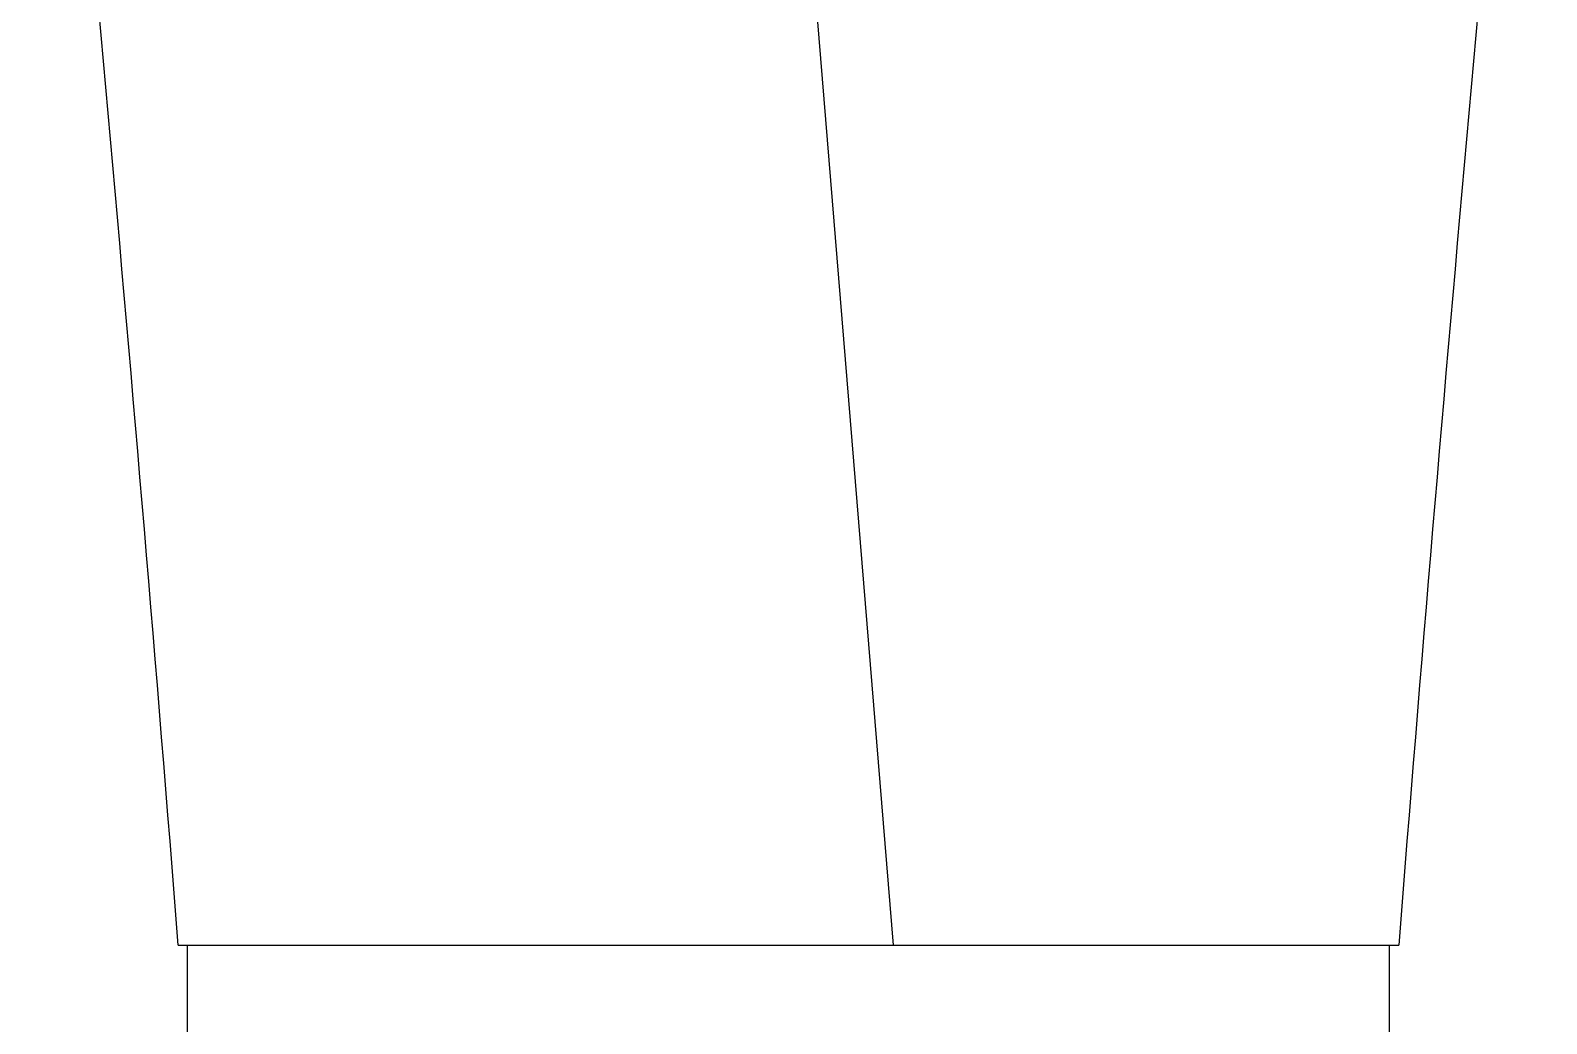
# Model space of a CAD drawing. Header units: millimetres. Extents: x 296 to 1136, y 93 to 687.
# Drawn here: x 882.55 to 890.75, y 472.51 to 477.88 of the extents above; entities that cross this region are included whole.
import ezdxf

# ---------------------------------------------------------------- set-up
doc = ezdxf.new("R2010")
doc.units = ezdxf.units.MM
doc.header["$LTSCALE"] = 0.75

msp = doc.modelspace()

# ---------------------------------------------------------------- linework, layer by layer
at = {"extrusion": (0, 0, -1)}
for p, q in [((886.4815, 481.9312), (887.2189, 472.9312)), ((883.4029, 470.8312), (883.4029, 472.9312)), ((889.9029, 470.8312), (889.9029, 472.9312))]:
    msp.add_line(p, q, dxfattribs=at)
for points in [[(883.3531, 472.9312), (883.1174, 475.9338), (882.8444, 478.9335), (882.5529, 481.9313)], [(890.7529, 481.9312), (890.4614, 478.9335), (890.1884, 475.9338), (889.9527, 472.9312)]]:
    msp.add_open_spline(points, degree=3)
for points, knots in [([(883.3531, 472.9312), (883.3531, 472.9312), (883.3693, 472.9312), (883.4743, 472.9312), (883.6279, 472.9312), (884.0753, 472.9312), (884.3693, 472.9312), (885.0549, 472.9312), (885.4466, 472.9312), (886.0799, 472.9312), (886.3075, 472.9312), (886.7641, 472.9312), (886.9935, 472.9312), (887.2189, 472.9312)], [0.4584918, 0.4584918, 0.4584918, 0.4584918, 0.5146864, 0.5146864, 0.6401326, 0.6401326, 0.7659247, 0.7659247, 0.8923004, 0.8923004, 0.9607609, 0.9607609, 1.0293715, 1.0293715, 1.0293715, 1.0293715]), ([(887.2189, 472.9312), (887.6107, 472.9312), (887.9901, 472.9312), (888.7042, 472.9312), (889.0014, 472.9312), (889.5305, 472.9312), (889.713, 472.9312), (889.9157, 472.9312), (889.9529, 472.9312), (889.9528, 472.9312)], [0.000001, 0.000001, 0.000001, 0.000001, 0.1193306, 0.1193306, 0.2488391, 0.2488391, 0.4205196, 0.4205196, 0.5794372, 0.5794372, 0.5794372, 0.5794372])]:
    msp.add_open_spline(points, degree=3, knots=knots)

doc.saveas('drawing.dxf')
